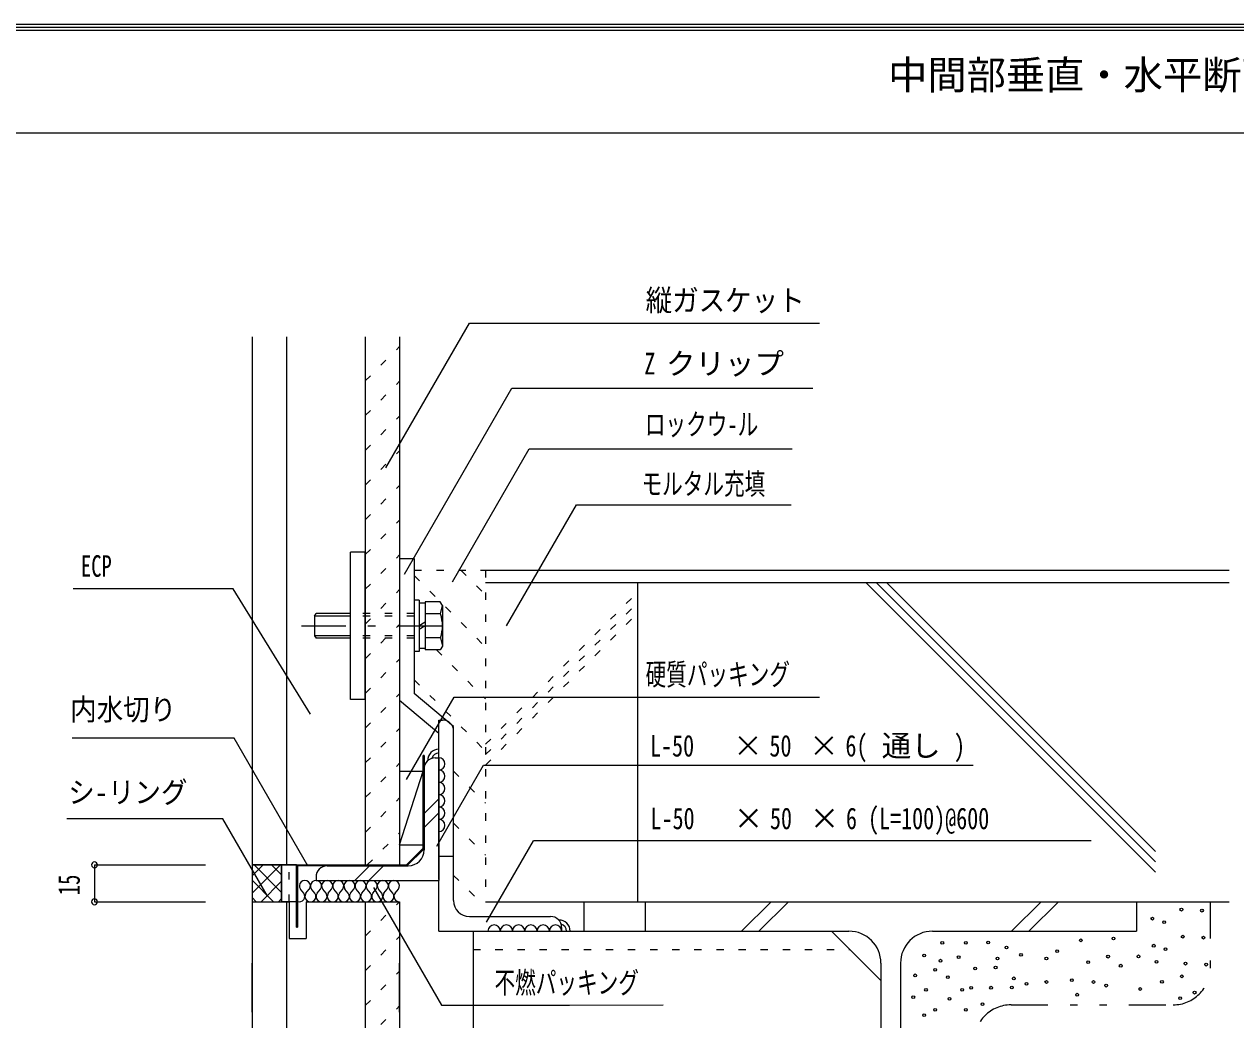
# Model space of a CAD drawing. Units: millimetres, scale not verified. Extents: x -1209 to 1209, y -852 to 852.
# Drawn here: x -597.9 to -104.6, y 447 to 852.4 of the extents above; entities that cross this region are included whole.
import ezdxf
from ezdxf.enums import TextEntityAlignment as Align

# ---------------------------------------------------------------- set-up
doc = ezdxf.new("R2010")
doc.units = ezdxf.units.MM
doc.header["$LTSCALE"] = 3
for name, pattern in [('USER1', [3, 1, -2]), ('USER4', [13, 6, -3, 1, -3]), ('USER6', [16, 5, -3, 1, -3, 1, -3])]:
    doc.linetypes.add(name, pattern=pattern)
for name, color, linetype, lineweight in [('0-1_0-0WAKU', 7, 'Continuous', 18), ('0-2_0-1AL', 5, 'Continuous', 18), ('0-3_0-2SUNPO', 7, 'Continuous', 18), ('0-4_0-3STEEL', 6, 'Continuous', 18), ('0-5_0-4KANAMONO', 6, 'Continuous', 18), ('0-6_0-5FUKUSIZA', 3, 'Continuous', 18), ('0-7_0-6HIFUKU', 4, 'Continuous', 18), ('0-8_0-7KUTAI', 6, 'Continuous', 18)]:
    doc.layers.add(name, color=color, linetype=linetype, lineweight=lineweight)
doc.styles.add('ＭＳ ゴシック', font='')
doc.styles.get('ＭＳ ゴシック').set_extended_font_data('MS Gothic')

msp = doc.modelspace()

# ---------------------------------------------------------------- linework, layer by layer
at = {"layer": '0-1_0-0WAKU'}
for p, q in [((-1209.414, 852.414), (1209.414, 852.414)), ((-1208.207, 851.207), (1208.207, 851.207)), ((-1207, 850), (1207, 850)), ((-1207, 808.159), (1207, 808.159))]:
    msp.add_line(p, q, dxfattribs=at)
at = {"layer": '0-2_0-1AL'}
for p, q in [((-505.125, 725.034), (-505.125, 510.034)), ((-491.125, 725.034), (-491.125, 510.034)), ((-459.125, 725.034), (-459.125, 510.034)), ((-445.125, 725.034), (-445.125, 510.034)), ((-505.125, 510.034), (-445.125, 510.034)), ((-505.125, 495.034), (-505.125, 200.291)), ((-491.125, 495.034), (-491.125, 200.291)), ((-483.125, 495.034), (-483.125, 480.034)), ((-483.125, 495.034), (-445.125, 495.034)), ((-459.125, 495.034), (-459.125, 200.291)), ((-445.125, 495.034), (-445.125, 200.291))]:
    msp.add_line(p, q, dxfattribs=at)
msp.add_lwpolyline([(-505.125, 495.034), (-490.125, 495.034), (-490.125, 480.034), (-483.125, 480.034)], dxfattribs=at)
at = {"layer": '0-3_0-2SUNPO'}
for p, q in [((-450.72, 671.764), (-416.688, 730.709)), ((-416.688, 730.709), (-274.131, 730.709)), ((-443.141, 628.496), (-399.455, 704.161)), ((-399.455, 704.161), (-276.894, 704.161)), ((-423.607, 625.339), (-392.369, 679.508)), ((-392.369, 679.508), (-285.204, 679.508)), ((-401.584, 607.386), (-373.112, 656.702)), ((-373.112, 656.702), (-285.663, 656.702)), ((-512.888, 622.433), (-577.996, 622.433)), ((-481.422, 571.429), (-512.888, 622.433)), ((-442.258, 544.765), (-422.871, 578.343)), ((-422.871, 578.343), (-274.166, 578.343)), ((-512.422, 561.632), (-578.4, 561.632)), ((-482.401, 509.634), (-512.422, 561.632)), ((-429.963, 517.608), (-410.898, 550.63)), ((-410.898, 550.63), (-211.517, 550.63)), ((-517.092, 528.813), (-580.53, 528.813)), ((-498.952, 497.606), (-517.092, 528.813)), ((-409.743, 486.674), (-390.635, 519.77)), ((-163.5, 519.77), (-390.635, 519.77)), ((-569.351, 510.034), (-524.167, 510.034)), ((-455.714, 500.861), (-428.046, 452.938)), ((-505.125, 450.034), (-505.125, 470.034)), ((-445.125, 450.034), (-445.125, 470.034)), ((-428.046, 452.938), (-337.846, 453.085)), ((-428.046, 452.938), (-375.932, 452.938))]:
    msp.add_line(p, q, dxfattribs=at)
at = {"layer": '0-3_0-2SUNPO', "linetype": 'USER4'}
msp.add_line((-484.973, 607.386), (-419.263, 607.386), dxfattribs=at)
at = {"layer": '0-3_0-2SUNPO'}
msp.add_lwpolyline([(-569.351, 510.034), (-569.351, 495.034), (-524.167, 495.034)], dxfattribs=at)
for centre, start, end in [((-569.351, 510.034), 0, 180), ((-569.351, 510.034), 180, 0), ((-569.351, 495.034), 0, 180), ((-569.351, 495.034), 180, 0)]:
    msp.add_arc(centre, 1.2, start, end, dxfattribs=at)
at = {"layer": '0-4_0-3STEEL'}
for p, q in [((-429.126, 504.034), (-429.126, 569.034)), ((-429.126, 569.034), (-427.625, 569.034)), ((-423.125, 516.535), (-423.125, 564.534)), ((-430.626, 553.632), (-429.126, 553.632)), ((-429.126, 553.632), (-429.126, 503.634)), ((-435.126, 549.132), (-435.126, 516.132)), ((-435.126, 530.918), (-429.126, 536.918)), ((-435.126, 525.26), (-429.126, 531.26)), ((-423.125, 495.535), (-423.126, 513.637)), ((-474.627, 509.634), (-441.627, 509.634)), ((-463.332, 503.634), (-457.332, 509.634)), ((-457.674, 503.634), (-451.674, 509.634)), ((-479.127, 505.134), (-479.127, 503.634)), ((-479.127, 503.634), (-429.126, 503.634)), ((-429.126, 483.034), (-429.126, 503.634)), ((-416.625, 489.034), (-383.603, 489.034)), ((-379.125, 484.534), (-379.125, 483.034)), ((-429.126, 483.034), (-364.125, 483.034)), ((-429.126, 483.034), (-379.125, 483.034)), ((-385.127, 483.034), (-379.126, 483.034))]:
    msp.add_line(p, q, dxfattribs=at)
for centre, radius, start, end in [((-427.625, 564.534), 4.5, 0, 90), ((-430.626, 549.132), 4.5, 90, 180), ((-441.627, 516.132), 6.5, 270, 0), ((-474.627, 505.134), 4.5, 90, 180), ((-416.625, 495.535), 6.5, 180, 270), ((-383.626, 484.534), 4.5, 0, 90)]:
    msp.add_arc(centre, radius, start, end, dxfattribs=at)
at = {"layer": '0-5_0-4KANAMONO'}
for p, q in [((-465.125, 577.386), (-465.125, 637.386)), ((-459.125, 637.386), (-465.125, 637.386)), ((-459.125, 577.386), (-459.125, 637.386)), ((-445.125, 634.886), (-439.125, 634.886)), ((-445.125, 634.886), (-445.125, 577.046)), ((-439.125, 634.886), (-439.125, 579.84)), ((-439.125, 617.886), (-439.125, 596.886)), ((-437.127, 617.886), (-439.125, 617.886)), ((-437.127, 617.886), (-437.127, 596.886)), ((-428.529, 617.201), (-434.625, 617.201)), ((-434.625, 617.201), (-434.625, 597.571)), ((-427.626, 615.637), (-428.529, 617.202)), ((-479.678, 611.386), (-479.102, 612.386)), ((-465.125, 612.386), (-479.102, 612.386)), ((-434.625, 616.586), (-437.127, 616.586)), ((-428.451, 612.293), (-434.625, 612.293)), ((-428.451, 612.293), (-427.626, 615.636)), ((-427.626, 615.636), (-427.626, 599.136)), ((-479.678, 611.386), (-479.678, 603.386)), ((-465.125, 611.386), (-479.678, 611.386)), ((-434.625, 608.829), (-437.127, 607.386)), ((-434.625, 607.386), (-437.127, 605.943)), ((-479.678, 603.386), (-479.102, 602.386)), ((-465.125, 603.386), (-479.678, 603.386)), ((-465.125, 602.386), (-479.102, 602.386)), ((-428.451, 602.479), (-434.625, 602.479)), ((-428.451, 602.479), (-427.626, 599.136)), ((-437.127, 596.886), (-439.125, 596.886)), ((-434.625, 598.186), (-437.127, 598.186)), ((-428.529, 597.571), (-434.625, 597.571)), ((-427.626, 599.136), (-428.529, 597.571)), ((-459.125, 577.386), (-465.125, 577.386)), ((-423.126, 566.385), (-439.125, 579.84)), ((-429.126, 563.591), (-445.125, 577.046)), ((-429.126, 513.637), (-429.126, 563.591)), ((-423.126, 513.637), (-423.126, 566.385)), ((-435.126, 554.634), (-435.526, 554.634)), ((-435.126, 554.634), (-435.126, 516.634)), ((-435.126, 516.634), (-442.126, 509.634)), ((-429.126, 513.637), (-423.126, 513.637)), ((-487.126, 510.034), (-493.126, 510.034)), ((-493.126, 495.034), (-493.126, 510.034)), ((-486.726, 509.634), (-486.726, 484.634)), ((-442.126, 509.634), (-486.726, 509.634)), ((-487.126, 495.034), (-493.126, 495.034)), ((-487.126, 484.634), (-486.726, 484.634))]:
    msp.add_line(p, q, dxfattribs=at)
at = {"layer": '0-5_0-4KANAMONO', "linetype": 'USER1'}
for p, q in [((-439.126, 612.386), (-465.125, 612.386)), ((-439.126, 611.386), (-465.125, 611.386)), ((-439.126, 603.386), (-465.125, 603.386)), ((-439.126, 602.386), (-465.125, 602.386)), ((-490.126, 495.034), (-490.126, 510.034))]:
    msp.add_line(p, q, dxfattribs=at)
at = {"layer": '0-5_0-4KANAMONO'}
for points in [[(-442.292, 510.034), (-435.526, 516.799), (-435.526, 554.634)], [(-487.126, 484.634), (-487.126, 510.034), (-442.292, 510.034)]]:
    msp.add_lwpolyline(points, dxfattribs=at)
msp.add_arc((-442.626, 607.386), 15, 340.90302, 19.097, dxfattribs=at)
at = {"layer": '0-6_0-5FUKUSIZA', "linetype": 'USER1'}
for p, q in [((-459.125, 707.138), (-445.125, 721.138)), ((-459.125, 692.996), (-445.125, 706.996)), ((-459.125, 678.854), (-445.125, 692.854)), ((-459.125, 664.712), (-445.125, 678.712)), ((-459.125, 650.57), (-445.125, 664.57)), ((-459.125, 636.428), (-445.125, 650.428)), ((-459.125, 622.285), (-445.125, 636.285)), ((-439.125, 630.034), (-410.127, 630.034)), ((-439.125, 627.841), (-410.127, 598.843)), ((-420.105, 630.034), (-410.127, 620.056)), ((-459.125, 608.143), (-445.125, 622.143)), ((-459.125, 594.001), (-445.125, 608.001)), ((-430.069, 597.571), (-410.127, 577.63)), ((-459.125, 579.859), (-445.125, 593.859)), ((-439.125, 585.414), (-410.127, 556.416)), ((-459.125, 565.717), (-445.125, 579.717)), ((-459.125, 551.575), (-445.125, 565.575)), ((-459.125, 537.433), (-445.125, 551.433)), ((-423.126, 548.202), (-410.127, 535.203)), ((-459.125, 523.29), (-445.125, 537.29)), ((-458.24, 510.034), (-445.125, 523.148)), ((-423.126, 526.989), (-410.127, 513.99)), ((-423.126, 505.776), (-412.384, 495.034)), ((-459.125, 481.034), (-445.125, 495.034)), ((-459.125, 466.891), (-445.125, 480.891)), ((-459.125, 452.749), (-445.125, 466.749)), ((-459.125, 438.607), (-445.125, 452.607))]:
    msp.add_line(p, q, dxfattribs=at)
at = {"layer": '0-6_0-5FUKUSIZA'}
for p, q in [((-445.125, 548.152), (-445.125, 518.152)), ((-445.125, 548.152), (-435.526, 548.152)), ((-445.125, 518.152), (-435.526, 518.152)), ((-505.125, 505.575), (-500.666, 510.034)), ((-505.125, 498.504), (-493.595, 510.034)), ((-493.126, 510.034), (-505.125, 510.034)), ((-505.125, 510.034), (-505.125, 495.034)), ((-504.308, 510.034), (-493.126, 498.852)), ((-497.237, 510.034), (-493.126, 505.923)), ((-493.126, 510.034), (-493.126, 495.034)), ((-505.125, 503.78), (-496.379, 495.034)), ((-501.524, 495.034), (-493.126, 503.432)), ((-454.928, 503.634), (-454.581, 503.634)), ((-484.114, 498.473), (-485.475, 500.194)), ((-483.208, 498.473), (-481.848, 500.194)), ((-479.581, 498.473), (-480.941, 500.194)), ((-478.674, 498.473), (-477.314, 500.194)), ((-475.047, 498.473), (-476.408, 500.194)), ((-474.141, 498.473), (-472.78, 500.194)), ((-470.514, 498.473), (-471.874, 500.194)), ((-469.607, 498.473), (-468.247, 500.194)), ((-465.98, 498.473), (-467.34, 500.194)), ((-465.073, 498.473), (-463.713, 500.194)), ((-461.447, 498.473), (-462.807, 500.194)), ((-460.54, 498.473), (-459.18, 500.194)), ((-456.913, 498.473), (-458.273, 500.194)), ((-456.006, 498.473), (-454.646, 500.194)), ((-452.379, 498.473), (-453.739, 500.194)), ((-451.472, 498.473), (-450.112, 500.194)), ((-447.846, 498.473), (-449.206, 500.194)), ((-446.939, 498.473), (-445.579, 500.194)), ((-505.125, 496.709), (-503.45, 495.034)), ((-505.125, 495.034), (-493.126, 495.034)), ((-494.453, 495.034), (-493.126, 496.36))]:
    msp.add_line(p, q, dxfattribs=at)
msp.add_lwpolyline([(-445.125, 518.152), (-435.526, 548.152), (-435.526, 518.152)], dxfattribs=at)
for centre, radius, start, end in [((-429.126, 552.629), 4.5, 89.99993, 181.80605), ((-429.126, 552.629), 3, 89.99993, 164.93542), ((-429.126, 551.132), 2.5, 270.00002, 90), ((-429.126, 546.132), 2.5, 270.00002, 90), ((-429.126, 541.132), 2.5, 270.00002, 90), ((-429.126, 536.132), 2.5, 270.00002, 90), ((-429.126, 531.133), 2.5, 270.00002, 90), ((-429.126, 526.134), 2.5, 270.00002, 90), ((-406.623, 483.102), 2.5, 0.00002, 180), ((-401.623, 483.102), 2.5, 0.00002, 180), ((-396.623, 483.102), 2.5, 0.00002, 180), ((-391.623, 483.102), 2.5, 0.00002, 180), ((-386.624, 483.102), 2.5, 0.00002, 180), ((-381.625, 483.102), 2.5, 0.00002, 180), ((-380.128, 483.034), 4.5, 359.99993, 91.80605), ((-380.128, 483.034), 3, 359.99993, 74.93542)]:
    msp.add_arc(centre, radius, start, end, dxfattribs=at)
for centre, start_param, end_param in [((-483.661, 501.484), 2.4980866, 6.9266913), ((-479.127, 501.484), 2.4980866, 6.9266913), ((-474.594, 501.484), 2.4980866, 6.9266913), ((-470.06, 501.484), 2.4980866, 6.9266913), ((-465.527, 501.484), 2.4980866, 6.9266913), ((-460.993, 501.484), 2.4980866, 6.9266913), ((-456.459, 501.484), 2.4980866, 6.9266913), ((-451.926, 501.484), 2.4980866, 6.9266913), ((-447.392, 501.484), 2.4980866, 6.9266913), ((-485.928, 497.184), 1.2109178, 3.7850984), ((-481.394, 497.184), 5.6396793, 10.068284), ((-476.861, 497.184), 5.6396793, 10.068284), ((-472.327, 497.184), 5.6396793, 10.068284), ((-467.794, 497.184), 5.6396793, 10.068284), ((-463.26, 497.184), 5.6396793, 10.068284), ((-458.726, 497.184), 5.6396793, 10.068284), ((-454.193, 497.184), 5.6396793, 10.068284), ((-449.659, 497.184), 5.6396793, 10.068284), ((-445.126, 497.184), 5.6396793, 7.8540807)]:
    msp.add_ellipse(centre, major_axis=(-2.267, 0), ratio=0.9484, start_param=start_param, end_param=end_param, dxfattribs=at)
at = {"layer": '0-7_0-6HIFUKU', "linetype": 'USER6'}
for p, q in [((-115.126, 495.034), (-115.126, 468.034)), ((-196.126, 453.034), (-130.126, 453.034))]:
    msp.add_line(p, q, dxfattribs=at)
at = {"layer": '0-7_0-6HIFUKU'}
for centre in [(-138.609, 488.132), (-126.799, 491.822), (-118.394, 491.409), (-133.761, 486.74), (-224.125, 478.326), (-214.53, 478.326), (-205.448, 478.47), (-167.728, 479.314), (-154.442, 480.052), (-126.248, 480.809), (-117.842, 480.396), (-231.506, 473.159), (-197.991, 476.361), (-192.086, 473.409), (-177.324, 474.885), (-138.058, 477.118), (-133.21, 475.726), (-224.851, 471.013), (-217.47, 472.489), (-202.42, 468.242), (-201.682, 471.933), (-181.753, 471.933), (-164.776, 470.456), (-156.656, 472.671), (-151.49, 468.98), (-144.281, 472.774), (-136.9, 470.559), (-125.09, 469.821), (-116.685, 469.408), (-235.197, 465.04), (-227.078, 467.254), (-221.911, 464.302), (-210.747, 467.872), (-195.039, 463.813), (-126.566, 464.654), (-230.768, 459.135), (-216.006, 459.135), (-212.403, 459.923), (-204.286, 460.014), (-195.777, 460.123), (-189.872, 461.599), (-181.753, 462.337), (-171.419, 463.075), (-162.561, 462.337), (-157.395, 460.861), (-143.543, 459.488), (-134.686, 462.44), (-235.935, 456.183), (-221.173, 455.444), (-207.771, 453.277), (-169.204, 457.17), (-127.304, 455.797), (-121.399, 458.011), (-231.506, 448.801), (-227.078, 451.016), (-214.53, 451.016)]:
    msp.add_circle(centre, 0.567, dxfattribs=at)
at = {"layer": '0-7_0-6HIFUKU', "linetype": 'USER6'}
for centre, start, end in [((-130.126, 468.034), 270, 0), ((-196.126, 438.034), 90, 180)]:
    msp.add_arc(centre, 15, start, end, dxfattribs=at)
at = {"layer": '0-8_0-7KUTAI', "color": 4, "linetype": 'USER1'}
for p, q in [((-410.127, 630.034), (-410.127, 495.034)), ((-410.127, 559.18), (-348.198, 621.113)), ((-410.127, 554.938), (-348.198, 616.871)), ((-410.127, 550.696), (-348.198, 612.629))]:
    msp.add_line(p, q, dxfattribs=at)
at = {"layer": '0-8_0-7KUTAI', "color": 4}
for p, q in [((-410.127, 630.034), (-107.286, 630.034)), ((-410.127, 625.033), (-107.286, 625.033)), ((-348.198, 625.033), (-348.198, 495.034)), ((-255.3, 625.033), (-137.286, 507.019)), ((-251.058, 625.033), (-137.286, 511.261)), ((-246.816, 625.033), (-137.286, 515.506)), ((-410.127, 495.034), (-107.286, 495.034))]:
    msp.add_line(p, q, dxfattribs=at)
at = {"layer": '0-8_0-7KUTAI'}
for p, q in [((-370.127, 495.034), (-370.127, 483.034)), ((-345.127, 495.034), (-345.127, 483.034)), ((-305.842, 483.034), (-293.842, 495.034)), ((-298.771, 483.034), (-286.771, 495.034)), ((-195.94, 483.034), (-183.94, 495.034)), ((-188.869, 483.034), (-176.869, 495.034)), ((-145.126, 495.034), (-145.126, 483.034)), ((-415.125, 483.034), (-415.125, 383.034)), ((-415.125, 483.034), (-269.197, 483.034)), ((-385.127, 483.034), (-360.127, 483.034)), ((-345.127, 483.034), (-262.126, 483.034)), ((-269.197, 483.034), (-249.127, 462.964)), ((-228.127, 483.034), (-145.126, 483.034)), ((-249.127, 470.035), (-249.127, 200.291)), ((-241.126, 470.035), (-241.126, 200.291))]:
    msp.add_line(p, q, dxfattribs=at)
at = {"layer": '0-8_0-7KUTAI', "linetype": 'USER1'}
msp.add_line((-415.125, 475.534), (-261.697, 475.534), dxfattribs=at)
at = {"layer": '0-8_0-7KUTAI'}
for centre, start, end in [((-262.126, 470.035), 0, 90), ((-228.127, 470.035), 90, 180)]:
    msp.add_arc(centre, 13, start, end, dxfattribs=at)

# ---------------------------------------------------------------- texts
at = {"layer": '0-1_0-0WAKU', "style": 'ＭＳ ゴシック'}
msp.add_text('中間部垂直・水平断面詳細図', height=11.72, dxfattribs=at).set_placement((-246.2, 822.385), align=Align.BOTTOM_LEFT)
at = {"layer": '0-3_0-2SUNPO', "style": 'ＭＳ ゴシック'}
for s, height, width, p in [('縦ガスケット', 8.791, 0.9, (-344.913, 732.942)), ('Z', 8.798, 0.75, (-345.474, 707.146)), ('ロックウ-ル', 8.798, 0.7, (-345.252, 682.419)), ('モルタル充填', 8.798, 0.7, (-346.605, 658.202)), ('ECP', 8.798, 0.7, (-574.845, 624.72)), ('硬質パッキング', 8.798, 0.7, (-344.95, 580.576)), ('内水切り', 8.791, 0.9, (-579.21, 566.337)), ('L-50', 8.798, 0.75, (-343.149, 551.53)), ('50', 8.798, 0.75, (-294.516, 551.53)), ('6(', 8.798, 0.75, (-263.571, 551.53)), (')', 8.798, 0.75, (-219.368, 551.53)), ('シ-リング', 8.791, 0.9, (-580.009, 532.578)), ('L-50', 8.798, 0.75, (-342.936, 521.939)), ('50', 8.798, 0.75, (-294.303, 521.939)), ('6 (L=100)@600', 8.798, 0.75, (-263.358, 521.939)), ('不燃パッキング', 8.798, 0.7, (-406.454, 455.019))]:
    msp.add_text(s, height=height, dxfattribs=dict(at, width=width)).set_placement(p, align=Align.BOTTOM_LEFT)
for s, p in [('クリップ', (-336.63, 707.146)), ('×', (-309.247, 551.53)), ('×', (-278.302, 551.53)), ('通し', (-248.831, 551.53)), ('×', (-309.034, 521.939)), ('×', (-278.089, 521.939))]:
    msp.add_text(s, height=8.798, dxfattribs=at).set_placement(p, align=Align.BOTTOM_LEFT)
at = {"layer": '0-3_0-2SUNPO', "style": 'ＭＳ ゴシック', "width": 0.7}
msp.add_text('15', height=8.798, rotation=90, dxfattribs=at).set_placement((-572.673, 497.697), align=Align.BOTTOM_LEFT)

doc.saveas('drawing.dxf')
